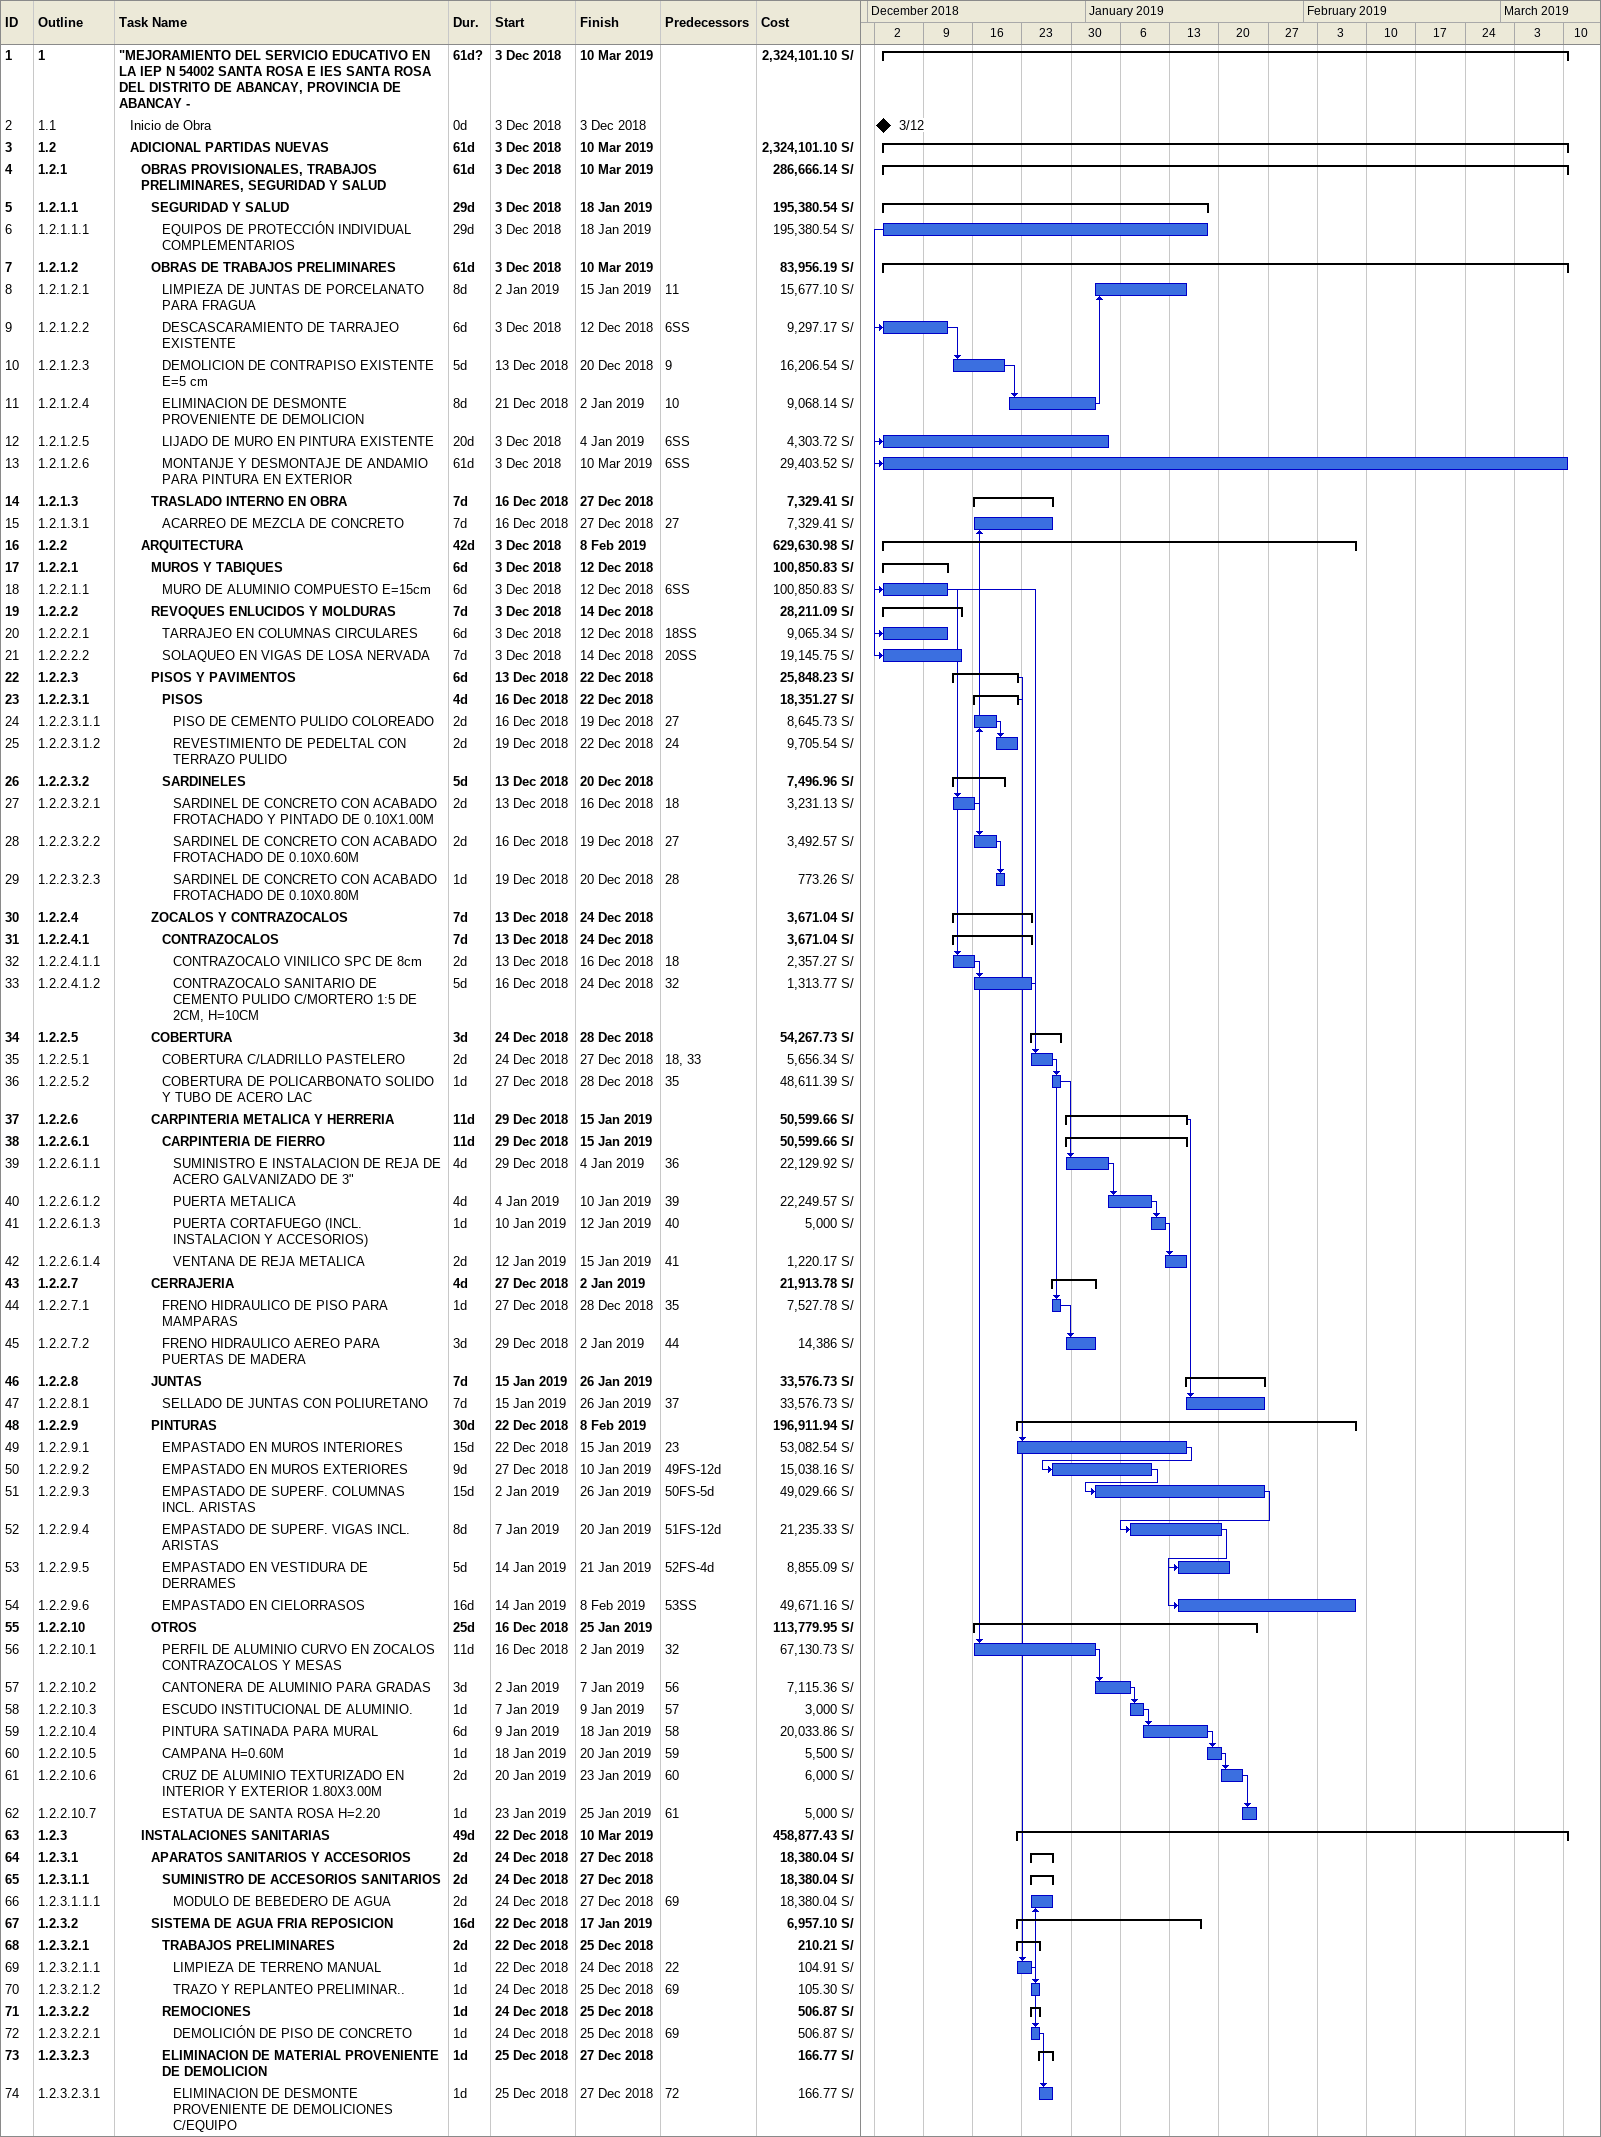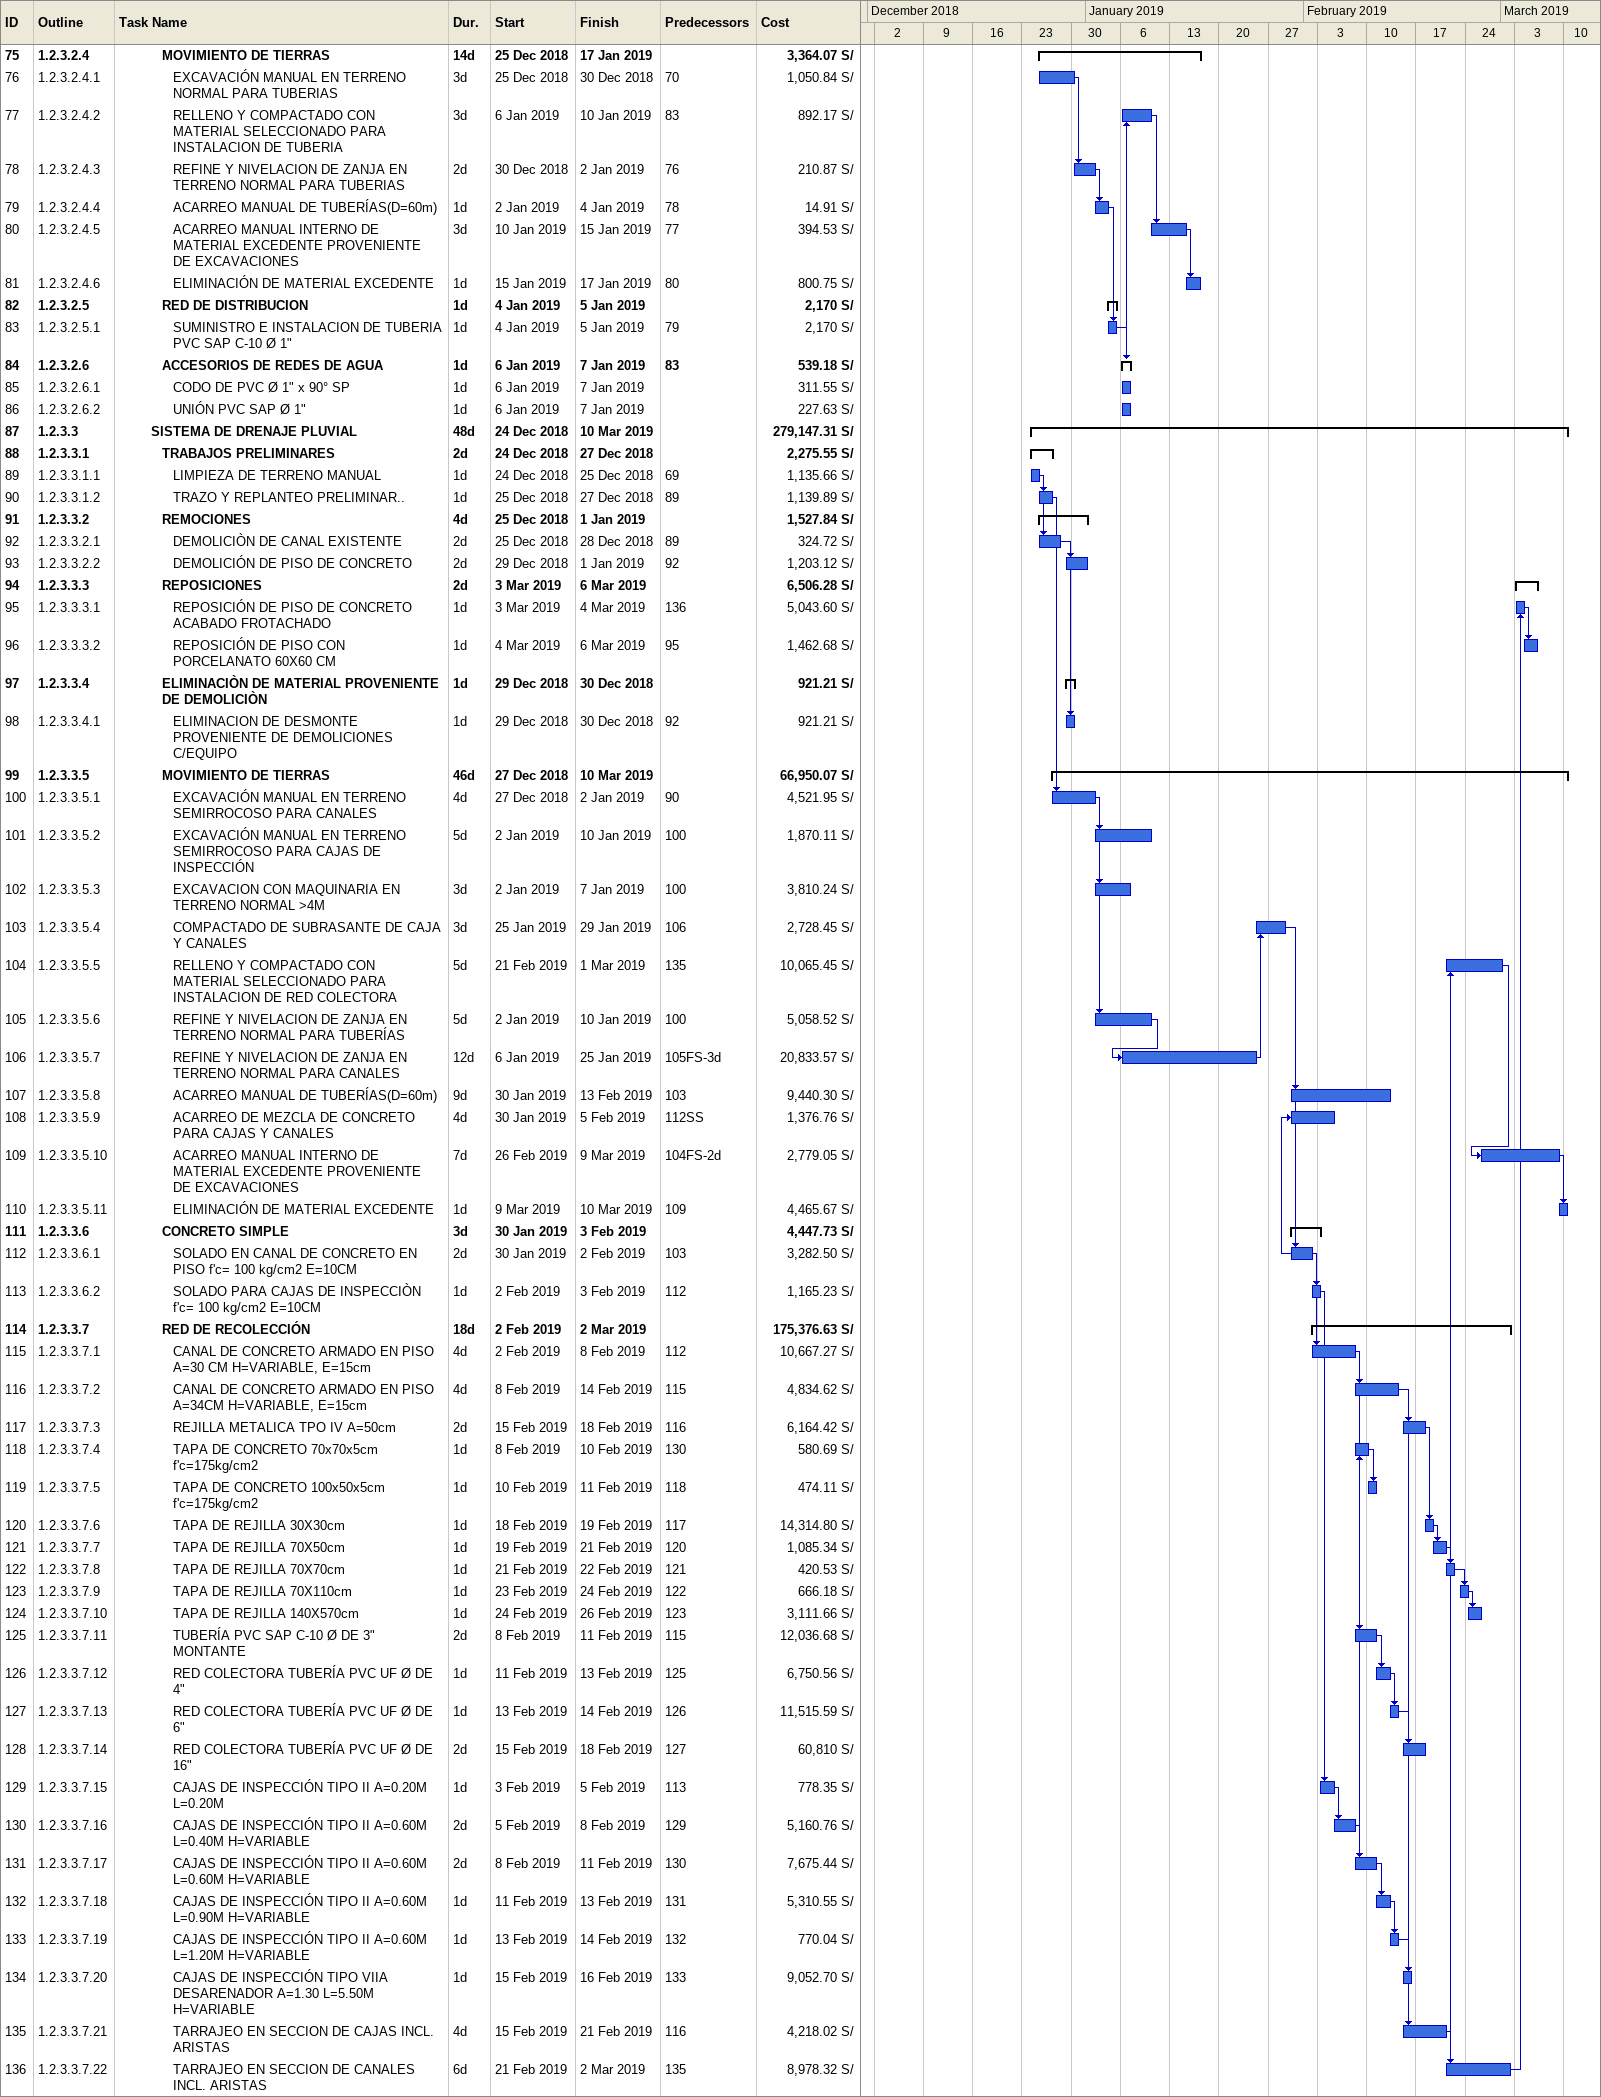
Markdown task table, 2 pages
| ID | WBS | Task | Duration | Start | Finish | Predecessors | Cost (S/) |
|---|---|---|---|---|---|---|---|
| 1 | 1 | **"MEJORAMIENTO DEL SERVICIO EDUCATIVO EN LA IEP N 54002 SANTA ROSA E IES SANTA ROSA DEL DISTRITO DE ABANCAY, PROVINCIA DE ABANCAY -** | 61d? | 2018-12-03 | 2019-03-10 |  | 2324101.10 |
| 2 | 1.1 | Inicio de Obra | 0d | 2018-12-03 | 2018-12-03 |  |  |
| 3 | 1.2 | **ADICIONAL PARTIDAS NUEVAS** | 61d | 2018-12-03 | 2019-03-10 |  | 2324101.10 |
| 4 | 1.2.1 | **OBRAS PROVISIONALES, TRABAJOS PRELIMINARES, SEGURIDAD Y SALUD** | 61d | 2018-12-03 | 2019-03-10 |  | 286666.14 |
| 5 | 1.2.1.1 | **SEGURIDAD Y SALUD** | 29d | 2018-12-03 | 2019-01-18 |  | 195380.54 |
| 6 | 1.2.1.1.1 | EQUIPOS DE PROTECCIÓN INDIVIDUAL COMPLEMENTARIOS | 29d | 2018-12-03 | 2019-01-18 |  | 195380.54 |
| 7 | 1.2.1.2 | **OBRAS DE TRABAJOS PRELIMINARES** | 61d | 2018-12-03 | 2019-03-10 |  | 83956.19 |
| 8 | 1.2.1.2.1 | LIMPIEZA DE JUNTAS DE PORCELANATO PARA FRAGUA | 8d | 2019-01-02 | 2019-01-15 | 11 | 15677.10 |
| 9 | 1.2.1.2.2 | DESCASCARAMIENTO DE TARRAJEO EXISTENTE | 6d | 2018-12-03 | 2018-12-12 | 6SS | 9297.17 |
| 10 | 1.2.1.2.3 | DEMOLICION DE CONTRAPISO EXISTENTE E=5 cm | 5d | 2018-12-13 | 2018-12-20 | 9 | 16206.54 |
| 11 | 1.2.1.2.4 | ELIMINACION DE DESMONTE PROVENIENTE DE DEMOLICION | 8d | 2018-12-21 | 2019-01-02 | 10 | 9068.14 |
| 12 | 1.2.1.2.5 | LIJADO DE MURO EN PINTURA EXISTENTE | 20d | 2018-12-03 | 2019-01-04 | 6SS | 4303.72 |
| 13 | 1.2.1.2.6 | MONTANJE Y DESMONTAJE DE ANDAMIO PARA PINTURA EN EXTERIOR | 61d | 2018-12-03 | 2019-03-10 | 6SS | 29403.52 |
| 14 | 1.2.1.3 | **TRASLADO INTERNO EN OBRA** | 7d | 2018-12-16 | 2018-12-27 |  | 7329.41 |
| 15 | 1.2.1.3.1 | ACARREO DE MEZCLA DE CONCRETO | 7d | 2018-12-16 | 2018-12-27 | 27 | 7329.41 |
| 16 | 1.2.2 | **ARQUITECTURA** | 42d | 2018-12-03 | 2019-02-08 |  | 629630.98 |
| 17 | 1.2.2.1 | **MUROS Y TABIQUES** | 6d | 2018-12-03 | 2018-12-12 |  | 100850.83 |
| 18 | 1.2.2.1.1 | MURO DE ALUMINIO COMPUESTO E=15cm | 6d | 2018-12-03 | 2018-12-12 | 6SS | 100850.83 |
| 19 | 1.2.2.2 | **REVOQUES ENLUCIDOS Y MOLDURAS** | 7d | 2018-12-03 | 2018-12-14 |  | 28211.09 |
| 20 | 1.2.2.2.1 | TARRAJEO EN COLUMNAS CIRCULARES | 6d | 2018-12-03 | 2018-12-12 | 18SS | 9065.34 |
| 21 | 1.2.2.2.2 | SOLAQUEO EN VIGAS DE LOSA NERVADA | 7d | 2018-12-03 | 2018-12-14 | 20SS | 19145.75 |
| 22 | 1.2.2.3 | **PISOS Y PAVIMENTOS** | 6d | 2018-12-13 | 2018-12-22 |  | 25848.23 |
| 23 | 1.2.2.3.1 | **PISOS** | 4d | 2018-12-16 | 2018-12-22 |  | 18351.27 |
| 24 | 1.2.2.3.1.1 | PISO DE CEMENTO PULIDO COLOREADO | 2d | 2018-12-16 | 2018-12-19 | 27 | 8645.73 |
| 25 | 1.2.2.3.1.2 | REVESTIMIENTO DE PEDELTAL CON TERRAZO PULIDO | 2d | 2018-12-19 | 2018-12-22 | 24 | 9705.54 |
| 26 | 1.2.2.3.2 | **SARDINELES** | 5d | 2018-12-13 | 2018-12-20 |  | 7496.96 |
| 27 | 1.2.2.3.2.1 | SARDINEL DE CONCRETO CON ACABADO FROTACHADO Y PINTADO DE 0.10X1.00M | 2d | 2018-12-13 | 2018-12-16 | 18 | 3231.13 |
| 28 | 1.2.2.3.2.2 | SARDINEL DE CONCRETO CON ACABADO FROTACHADO DE 0.10X0.60M | 2d | 2018-12-16 | 2018-12-19 | 27 | 3492.57 |
| 29 | 1.2.2.3.2.3 | SARDINEL DE CONCRETO CON ACABADO FROTACHADO DE 0.10X0.80M | 1d | 2018-12-19 | 2018-12-20 | 28 | 773.26 |
| 30 | 1.2.2.4 | **ZOCALOS Y CONTRAZOCALOS** | 7d | 2018-12-13 | 2018-12-24 |  | 3671.04 |
| 31 | 1.2.2.4.1 | **CONTRAZOCALOS** | 7d | 2018-12-13 | 2018-12-24 |  | 3671.04 |
| 32 | 1.2.2.4.1.1 | CONTRAZOCALO VINILICO SPC DE 8cm | 2d | 2018-12-13 | 2018-12-16 | 18 | 2357.27 |
| 33 | 1.2.2.4.1.2 | CONTRAZOCALO SANITARIO DE CEMENTO PULIDO C/MORTERO 1:5 DE 2CM, H=10CM | 5d | 2018-12-16 | 2018-12-24 | 32 | 1313.77 |
| 34 | 1.2.2.5 | **COBERTURA** | 3d | 2018-12-24 | 2018-12-28 |  | 54267.73 |
| 35 | 1.2.2.5.1 | COBERTURA C/LADRILLO PASTELERO | 2d | 2018-12-24 | 2018-12-27 | 18, 33 | 5656.34 |
| 36 | 1.2.2.5.2 | COBERTURA DE POLICARBONATO SOLIDO Y TUBO DE ACERO LAC | 1d | 2018-12-27 | 2018-12-28 | 35 | 48611.39 |
| 37 | 1.2.2.6 | **CARPINTERIA METALICA Y HERRERIA** | 11d | 2018-12-29 | 2019-01-15 |  | 50599.66 |
| 38 | 1.2.2.6.1 | **CARPINTERIA DE FIERRO** | 11d | 2018-12-29 | 2019-01-15 |  | 50599.66 |
| 39 | 1.2.2.6.1.1 | SUMINISTRO E INSTALACION DE REJA DE ACERO GALVANIZADO DE 3" | 4d | 2018-12-29 | 2019-01-04 | 36 | 22129.92 |
| 40 | 1.2.2.6.1.2 | PUERTA METALICA | 4d | 2019-01-04 | 2019-01-10 | 39 | 22249.57 |
| 41 | 1.2.2.6.1.3 | PUERTA CORTAFUEGO (INCL. INSTALACION Y ACCESORIOS) | 1d | 2019-01-10 | 2019-01-12 | 40 | 5000 |
| 42 | 1.2.2.6.1.4 | VENTANA DE REJA METALICA | 2d | 2019-01-12 | 2019-01-15 | 41 | 1220.17 |
| 43 | 1.2.2.7 | **CERRAJERIA** | 4d | 2018-12-27 | 2019-01-02 |  | 21913.78 |
| 44 | 1.2.2.7.1 | FRENO HIDRAULICO DE PISO PARA MAMPARAS | 1d | 2018-12-27 | 2018-12-28 | 35 | 7527.78 |
| 45 | 1.2.2.7.2 | FRENO HIDRAULICO AEREO PARA PUERTAS DE MADERA | 3d | 2018-12-29 | 2019-01-02 | 44 | 14386 |
| 46 | 1.2.2.8 | **JUNTAS** | 7d | 2019-01-15 | 2019-01-26 |  | 33576.73 |
| 47 | 1.2.2.8.1 | SELLADO DE JUNTAS CON POLIURETANO | 7d | 2019-01-15 | 2019-01-26 | 37 | 33576.73 |
| 48 | 1.2.2.9 | **PINTURAS** | 30d | 2018-12-22 | 2019-02-08 |  | 196911.94 |
| 49 | 1.2.2.9.1 | EMPASTADO EN MUROS INTERIORES | 15d | 2018-12-22 | 2019-01-15 | 23 | 53082.54 |
| 50 | 1.2.2.9.2 | EMPASTADO EN MUROS EXTERIORES | 9d | 2018-12-27 | 2019-01-10 | 49FS-12d | 15038.16 |
| 51 | 1.2.2.9.3 | EMPASTADO DE SUPERF. COLUMNAS INCL. ARISTAS | 15d | 2019-01-02 | 2019-01-26 | 50FS-5d | 49029.66 |
| 52 | 1.2.2.9.4 | EMPASTADO DE SUPERF. VIGAS INCL. ARISTAS | 8d | 2019-01-07 | 2019-01-20 | 51FS-12d | 21235.33 |
| 53 | 1.2.2.9.5 | EMPASTADO EN VESTIDURA DE DERRAMES | 5d | 2019-01-14 | 2019-01-21 | 52FS-4d | 8855.09 |
| 54 | 1.2.2.9.6 | EMPASTADO EN CIELORRASOS | 16d | 2019-01-14 | 2019-02-08 | 53SS | 49671.16 |
| 55 | 1.2.2.10 | **OTROS** | 25d | 2018-12-16 | 2019-01-25 |  | 113779.95 |
| 56 | 1.2.2.10.1 | PERFIL DE ALUMINIO CURVO EN ZOCALOS CONTRAZOCALOS Y MESAS | 11d | 2018-12-16 | 2019-01-02 | 32 | 67130.73 |
| 57 | 1.2.2.10.2 | CANTONERA DE ALUMINIO PARA GRADAS | 3d | 2019-01-02 | 2019-01-07 | 56 | 7115.36 |
| 58 | 1.2.2.10.3 | ESCUDO INSTITUCIONAL DE ALUMINIO. | 1d | 2019-01-07 | 2019-01-09 | 57 | 3000 |
| 59 | 1.2.2.10.4 | PINTURA SATINADA PARA MURAL | 6d | 2019-01-09 | 2019-01-18 | 58 | 20033.86 |
| 60 | 1.2.2.10.5 | CAMPANA H=0.60M | 1d | 2019-01-18 | 2019-01-20 | 59 | 5500 |
| 61 | 1.2.2.10.6 | CRUZ DE ALUMINIO TEXTURIZADO EN INTERIOR Y EXTERIOR 1.80X3.00M | 2d | 2019-01-20 | 2019-01-23 | 60 | 6000 |
| 62 | 1.2.2.10.7 | ESTATUA DE SANTA ROSA H=2.20 | 1d | 2019-01-23 | 2019-01-25 | 61 | 5000 |
| 63 | 1.2.3 | **INSTALACIONES SANITARIAS** | 49d | 2018-12-22 | 2019-03-10 |  | 458877.43 |
| 64 | 1.2.3.1 | **APARATOS SANITARIOS Y ACCESORIOS** | 2d | 2018-12-24 | 2018-12-27 |  | 18380.04 |
| 65 | 1.2.3.1.1 | **SUMINISTRO DE ACCESORIOS SANITARIOS** | 2d | 2018-12-24 | 2018-12-27 |  | 18380.04 |
| 66 | 1.2.3.1.1.1 | MODULO DE BEBEDERO DE AGUA | 2d | 2018-12-24 | 2018-12-27 | 69 | 18380.04 |
| 67 | 1.2.3.2 | **SISTEMA DE AGUA FRIA REPOSICION** | 16d | 2018-12-22 | 2019-01-17 |  | 6957.10 |
| 68 | 1.2.3.2.1 | **TRABAJOS PRELIMINARES** | 2d | 2018-12-22 | 2018-12-25 |  | 210.21 |
| 69 | 1.2.3.2.1.1 | LIMPIEZA DE TERRENO MANUAL | 1d | 2018-12-22 | 2018-12-24 | 22 | 104.91 |
| 70 | 1.2.3.2.1.2 | TRAZO Y REPLANTEO PRELIMINAR.. | 1d | 2018-12-24 | 2018-12-25 | 69 | 105.30 |
| 71 | 1.2.3.2.2 | **REMOCIONES** | 1d | 2018-12-24 | 2018-12-25 |  | 506.87 |
| 72 | 1.2.3.2.2.1 | DEMOLICIÓN DE PISO DE CONCRETO | 1d | 2018-12-24 | 2018-12-25 | 69 | 506.87 |
| 73 | 1.2.3.2.3 | **ELIMINACION DE MATERIAL PROVENIENTE DE DEMOLICION** | 1d | 2018-12-25 | 2018-12-27 |  | 166.77 |
| 74 | 1.2.3.2.3.1 | ELIMINACION DE DESMONTE PROVENIENTE DE DEMOLICIONES C/EQUIPO | 1d | 2018-12-25 | 2018-12-27 | 72 | 166.77 |
| 75 | 1.2.3.2.4 | **MOVIMIENTO DE TIERRAS** | 14d | 2018-12-25 | 2019-01-17 |  | 3364.07 |
| 76 | 1.2.3.2.4.1 | EXCAVACIÓN MANUAL EN TERRENO NORMAL PARA TUBERIAS | 3d | 2018-12-25 | 2018-12-30 | 70 | 1050.84 |
| 77 | 1.2.3.2.4.2 | RELLENO Y COMPACTADO CON MATERIAL SELECCIONADO PARA INSTALACION DE TUBERIA | 3d | 2019-01-06 | 2019-01-10 | 83 | 892.17 |
| 78 | 1.2.3.2.4.3 | REFINE Y NIVELACION DE ZANJA EN TERRENO NORMAL PARA TUBERIAS | 2d | 2018-12-30 | 2019-01-02 | 76 | 210.87 |
| 79 | 1.2.3.2.4.4 | ACARREO MANUAL DE TUBERÍAS(D=60m) | 1d | 2019-01-02 | 2019-01-04 | 78 | 14.91 |
| 80 | 1.2.3.2.4.5 | ACARREO MANUAL INTERNO DE MATERIAL EXCEDENTE PROVENIENTE DE EXCAVACIONES | 3d | 2019-01-10 | 2019-01-15 | 77 | 394.53 |
| 81 | 1.2.3.2.4.6 | ELIMINACIÓN DE MATERIAL EXCEDENTE | 1d | 2019-01-15 | 2019-01-17 | 80 | 800.75 |
| 82 | 1.2.3.2.5 | **RED DE DISTRIBUCION** | 1d | 2019-01-04 | 2019-01-05 |  | 2170 |
| 83 | 1.2.3.2.5.1 | SUMINISTRO E INSTALACION DE TUBERIA PVC SAP C-10 Ø 1" | 1d | 2019-01-04 | 2019-01-05 | 79 | 2170 |
| 84 | 1.2.3.2.6 | **ACCESORIOS DE REDES DE AGUA** | 1d | 2019-01-06 | 2019-01-07 | 83 | 539.18 |
| 85 | 1.2.3.2.6.1 | CODO DE PVC Ø 1" x 90° SP | 1d | 2019-01-06 | 2019-01-07 |  | 311.55 |
| 86 | 1.2.3.2.6.2 | UNIÓN PVC SAP Ø 1" | 1d | 2019-01-06 | 2019-01-07 |  | 227.63 |
| 87 | 1.2.3.3 | **SISTEMA DE DRENAJE PLUVIAL** | 48d | 2018-12-24 | 2019-03-10 |  | 279147.31 |
| 88 | 1.2.3.3.1 | **TRABAJOS PRELIMINARES** | 2d | 2018-12-24 | 2018-12-27 |  | 2275.55 |
| 89 | 1.2.3.3.1.1 | LIMPIEZA DE TERRENO MANUAL | 1d | 2018-12-24 | 2018-12-25 | 69 | 1135.66 |
| 90 | 1.2.3.3.1.2 | TRAZO Y REPLANTEO PRELIMINAR.. | 1d | 2018-12-25 | 2018-12-27 | 89 | 1139.89 |
| 91 | 1.2.3.3.2 | **REMOCIONES** | 4d | 2018-12-25 | 2019-01-01 |  | 1527.84 |
| 92 | 1.2.3.3.2.1 | DEMOLICIÒN DE CANAL EXISTENTE | 2d | 2018-12-25 | 2018-12-28 | 89 | 324.72 |
| 93 | 1.2.3.3.2.2 | DEMOLICIÓN DE PISO DE CONCRETO | 2d | 2018-12-29 | 2019-01-01 | 92 | 1203.12 |
| 94 | 1.2.3.3.3 | **REPOSICIONES** | 2d | 2019-03-03 | 2019-03-06 |  | 6506.28 |
| 95 | 1.2.3.3.3.1 | REPOSICIÓN DE PISO DE CONCRETO ACABADO FROTACHADO | 1d | 2019-03-03 | 2019-03-04 | 136 | 5043.60 |
| 96 | 1.2.3.3.3.2 | REPOSICIÓN DE PISO CON PORCELANATO 60X60 CM | 1d | 2019-03-04 | 2019-03-06 | 95 | 1462.68 |
| 97 | 1.2.3.3.4 | **ELIMINACIÒN DE MATERIAL PROVENIENTE DE DEMOLICIÒN** | 1d | 2018-12-29 | 2018-12-30 |  | 921.21 |
| 98 | 1.2.3.3.4.1 | ELIMINACION DE DESMONTE PROVENIENTE DE DEMOLICIONES C/EQUIPO | 1d | 2018-12-29 | 2018-12-30 | 92 | 921.21 |
| 99 | 1.2.3.3.5 | **MOVIMIENTO DE TIERRAS** | 46d | 2018-12-27 | 2019-03-10 |  | 66950.07 |
| 100 | 1.2.3.3.5.1 | EXCAVACIÓN MANUAL EN TERRENO SEMIRROCOSO PARA CANALES | 4d | 2018-12-27 | 2019-01-02 | 90 | 4521.95 |
| 101 | 1.2.3.3.5.2 | EXCAVACIÓN MANUAL EN TERRENO SEMIRROCOSO PARA CAJAS DE INSPECCIÓN | 5d | 2019-01-02 | 2019-01-10 | 100 | 1870.11 |
| 102 | 1.2.3.3.5.3 | EXCAVACION CON MAQUINARIA EN TERRENO NORMAL >4M | 3d | 2019-01-02 | 2019-01-07 | 100 | 3810.24 |
| 103 | 1.2.3.3.5.4 | COMPACTADO DE SUBRASANTE DE CAJA Y CANALES | 3d | 2019-01-25 | 2019-01-29 | 106 | 2728.45 |
| 104 | 1.2.3.3.5.5 | RELLENO Y COMPACTADO CON MATERIAL SELECCIONADO PARA INSTALACION DE RED COLECTORA | 5d | 2019-02-21 | 2019-03-01 | 135 | 10065.45 |
| 105 | 1.2.3.3.5.6 | REFINE Y NIVELACION DE ZANJA EN TERRENO NORMAL PARA TUBERÍAS | 5d | 2019-01-02 | 2019-01-10 | 100 | 5058.52 |
| 106 | 1.2.3.3.5.7 | REFINE Y NIVELACION DE ZANJA EN TERRENO NORMAL PARA CANALES | 12d | 2019-01-06 | 2019-01-25 | 105FS-3d | 20833.57 |
| 107 | 1.2.3.3.5.8 | ACARREO MANUAL DE TUBERÍAS(D=60m) | 9d | 2019-01-30 | 2019-02-13 | 103 | 9440.30 |
| 108 | 1.2.3.3.5.9 | ACARREO DE MEZCLA DE CONCRETO PARA CAJAS Y CANALES | 4d | 2019-01-30 | 2019-02-05 | 112SS | 1376.76 |
| 109 | 1.2.3.3.5.10 | ACARREO MANUAL INTERNO DE MATERIAL EXCEDENTE PROVENIENTE DE EXCAVACIONES | 7d | 2019-02-26 | 2019-03-09 | 104FS-2d | 2779.05 |
| 110 | 1.2.3.3.5.11 | ELIMINACIÓN DE MATERIAL EXCEDENTE | 1d | 2019-03-09 | 2019-03-10 | 109 | 4465.67 |
| 111 | 1.2.3.3.6 | **CONCRETO SIMPLE** | 3d | 2019-01-30 | 2019-02-03 |  | 4447.73 |
| 112 | 1.2.3.3.6.1 | SOLADO EN CANAL DE CONCRETO EN PISO f'c= 100 kg/cm2 E=10CM | 2d | 2019-01-30 | 2019-02-02 | 103 | 3282.50 |
| 113 | 1.2.3.3.6.2 | SOLADO PARA CAJAS DE INSPECCIÒN f'c= 100 kg/cm2 E=10CM | 1d | 2019-02-02 | 2019-02-03 | 112 | 1165.23 |
| 114 | 1.2.3.3.7 | **RED DE RECOLECCIÓN** | 18d | 2019-02-02 | 2019-03-02 |  | 175376.63 |
| 115 | 1.2.3.3.7.1 | CANAL DE CONCRETO ARMADO EN PISO A=30 CM H=VARIABLE, E=15cm | 4d | 2019-02-02 | 2019-02-08 | 112 | 10667.27 |
| 116 | 1.2.3.3.7.2 | CANAL DE CONCRETO ARMADO EN PISO A=34CM H=VARIABLE, E=15cm | 4d | 2019-02-08 | 2019-02-14 | 115 | 4834.62 |
| 117 | 1.2.3.3.7.3 | REJILLA METALICA TPO IV A=50cm | 2d | 2019-02-15 | 2019-02-18 | 116 | 6164.42 |
| 118 | 1.2.3.3.7.4 | TAPA DE CONCRETO 70x70x5cm f'c=175kg/cm2 | 1d | 2019-02-08 | 2019-02-10 | 130 | 580.69 |
| 119 | 1.2.3.3.7.5 | TAPA DE CONCRETO 100x50x5cm f'c=175kg/cm2 | 1d | 2019-02-10 | 2019-02-11 | 118 | 474.11 |
| 120 | 1.2.3.3.7.6 | TAPA DE REJILLA 30X30cm | 1d | 2019-02-18 | 2019-02-19 | 117 | 14314.80 |
| 121 | 1.2.3.3.7.7 | TAPA DE REJILLA 70X50cm | 1d | 2019-02-19 | 2019-02-21 | 120 | 1085.34 |
| 122 | 1.2.3.3.7.8 | TAPA DE REJILLA 70X70cm | 1d | 2019-02-21 | 2019-02-22 | 121 | 420.53 |
| 123 | 1.2.3.3.7.9 | TAPA DE REJILLA 70X110cm | 1d | 2019-02-23 | 2019-02-24 | 122 | 666.18 |
| 124 | 1.2.3.3.7.10 | TAPA DE REJILLA 140X570cm | 1d | 2019-02-24 | 2019-02-26 | 123 | 3111.66 |
| 125 | 1.2.3.3.7.11 | TUBERÍA PVC SAP C-10 Ø DE 3" MONTANTE | 2d | 2019-02-08 | 2019-02-11 | 115 | 12036.68 |
| 126 | 1.2.3.3.7.12 | RED COLECTORA TUBERÍA PVC UF Ø DE 4" | 1d | 2019-02-11 | 2019-02-13 | 125 | 6750.56 |
| 127 | 1.2.3.3.7.13 | RED COLECTORA TUBERÍA PVC UF Ø DE 6" | 1d | 2019-02-13 | 2019-02-14 | 126 | 11515.59 |
| 128 | 1.2.3.3.7.14 | RED COLECTORA TUBERÍA PVC UF Ø DE 16" | 2d | 2019-02-15 | 2019-02-18 | 127 | 60810 |
| 129 | 1.2.3.3.7.15 | CAJAS DE INSPECCIÓN TIPO II A=0.20M L=0.20M | 1d | 2019-02-03 | 2019-02-05 | 113 | 778.35 |
| 130 | 1.2.3.3.7.16 | CAJAS DE INSPECCIÓN TIPO II A=0.60M L=0.40M H=VARIABLE | 2d | 2019-02-05 | 2019-02-08 | 129 | 5160.76 |
| 131 | 1.2.3.3.7.17 | CAJAS DE INSPECCIÓN TIPO II A=0.60M L=0.60M H=VARIABLE | 2d | 2019-02-08 | 2019-02-11 | 130 | 7675.44 |
| 132 | 1.2.3.3.7.18 | CAJAS DE INSPECCIÓN TIPO II A=0.60M L=0.90M H=VARIABLE | 1d | 2019-02-11 | 2019-02-13 | 131 | 5310.55 |
| 133 | 1.2.3.3.7.19 | CAJAS DE INSPECCIÓN TIPO II A=0.60M L=1.20M H=VARIABLE | 1d | 2019-02-13 | 2019-02-14 | 132 | 770.04 |
| 134 | 1.2.3.3.7.20 | CAJAS DE INSPECCIÓN TIPO VIIA DESARENADOR A=1.30 L=5.50M H=VARIABLE | 1d | 2019-02-15 | 2019-02-16 | 133 | 9052.70 |
| 135 | 1.2.3.3.7.21 | TARRAJEO EN SECCION DE CAJAS INCL. ARISTAS | 4d | 2019-02-15 | 2019-02-21 | 116 | 4218.02 |
| 136 | 1.2.3.3.7.22 | TARRAJEO EN SECCION DE CANALES INCL. ARISTAS | 6d | 2019-02-21 | 2019-03-02 | 135 | 8978.32 |
